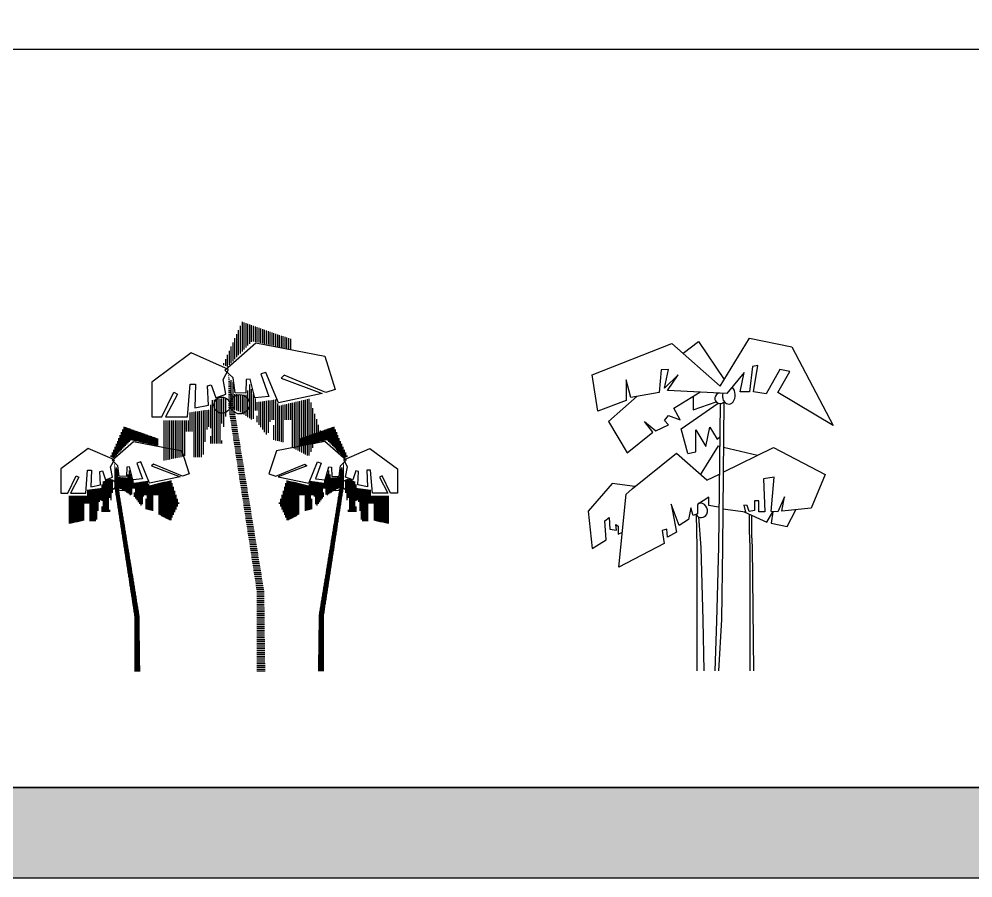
# Model space of a CAD drawing. Header units: millimetres. Extents: x 61831 to 121408, y 302 to 24841.
# Drawn here: x 83131 to 96760, y 302 to 12571 of the extents above; entities that cross this region are included whole.
import ezdxf

# ---------------------------------------------------------------- set-up
doc = ezdxf.new("R2010")
doc.units = ezdxf.units.MM
doc.layers.add('www.cad-blocks.net', color=7, linetype='Continuous')

# ---------------------------------------------------------------- blocks, each defined once
blk = doc.blocks.new('A$C6E4436FC')
at = {"color": 62}
for p, q in [((2568, 4538), (2568, 4931)), ((2595, 4566), (2595, 4986)), ((2621, 4593), (2621, 4977)), ((2648, 4621), (2648, 4968)), ((2674, 4648), (2674, 4958)), ((2701, 4676), (2701, 4949)), ((2727, 4704), (2727, 4940)), ((2754, 4709), (2754, 4930)), ((2780, 4704), (2780, 4921)), ((2807, 4698), (2807, 4912)), ((2515, 4483), (2515, 4812)), ((2541, 4511), (2541, 4871)), ((2833, 4693), (2833, 4902)), ((2860, 4687), (2860, 4893)), ((2887, 4682), (2887, 4884)), ((2913, 4676), (2913, 4874)), ((2940, 4670), (2940, 4865)), ((2966, 4665), (2966, 4856)), ((2993, 4659), (2993, 4846)), ((3019, 4654), (3019, 4837)), ((3046, 4648), (3046, 4828)), ((3072, 4642), (3072, 4818)), ((3099, 4637), (3099, 4809)), ((3126, 4631), (3126, 4800)), ((3152, 4626), (3152, 4790)), ((3179, 4620), (3179, 4781)), ((3205, 4615), (3205, 4772)), ((2346, 4300), (2786, 4686)), ((2435, 4400), (2435, 4634)), ((2462, 4428), (2462, 4693)), ((2488, 4456), (2488, 4753)), ((2786, 4686), (3773, 4496)), ((3232, 4609), (3232, 4762)), ((3258, 4603), (3258, 4753)), ((3285, 4598), (3285, 4744)), ((1862, 4543), (1301, 4126)), ((2397, 4308), (1862, 4543)), ((2382, 4348), (2382, 4515)), ((2409, 4373), (2409, 4575)), ((2329, 4370), (2329, 4396)), ((2356, 4359), (2356, 4456)), ((3773, 4496), (3922, 4022)), ((2319, 4165), (2397, 4308)), ((2464, 4187), (2346, 4300)), ((2932, 4266), (2857, 4243)), ((2857, 4243), (2972, 3923)), ((3111, 3830), (2932, 4266)), ((1301, 4126), (1301, 3629)), ((1810, 3629), (1849, 4099)), ((1849, 4099), (1927, 4099)), ((1927, 4099), (1914, 3760)), ((2358, 3956), (2319, 4165)), ((2397, 4221), (2401, 4221)), ((2397, 4195), (2405, 4195)), ((2397, 4168), (2410, 4168)), ((2397, 4142), (2414, 4142)), ((2397, 4115), (2418, 4115)), ((2397, 4089), (2423, 4089)), ((2435, 3761), (2435, 4153)), ((2462, 3738), (2462, 4126)), ((2490, 3976), (2464, 4187)), ((2650, 4163), (2642, 3969)), ((2704, 4167), (2650, 4163)), ((2701, 3610), (2701, 4091)), ((2774, 3901), (2704, 4167)), ((3191, 4225), (3150, 4185)), ((3150, 4185), (3736, 3963)), ((3786, 3979), (3191, 4225)), ((1444, 3629), (1614, 3982)), ((1666, 3956), (1497, 3629)), ((1614, 3982), (1666, 3956)), ((2097, 4073), (2149, 4086)), ((2110, 3799), (2097, 4073)), ((2149, 4086), (2215, 3903)), ((2215, 3903), (2358, 3956)), ((2397, 4062), (2427, 4062)), ((2397, 4036), (2431, 4036)), ((2397, 4009), (2436, 4009)), ((2397, 3983), (2440, 3983)), ((2397, 3956), (2444, 3956)), ((2488, 3729), (2488, 3955)), ((2642, 3969), (2490, 3976)), ((2515, 3721), (2515, 3953)), ((2674, 3627), (2674, 4007)), ((2727, 3592), (2727, 4024)), ((2754, 3601), (2754, 3958)), ((3736, 3963), (3111, 3830)), ((3922, 4022), (3786, 3979)), ((2170, 3250), (2170, 3868)), ((2196, 3250), (2196, 3873)), ((2223, 3250), (2223, 3877)), ((2249, 3250), (2249, 3882)), ((2276, 3250), (2276, 3887)), ((2302, 3536), (2302, 3891)), ((2329, 3488), (2329, 3896)), ((2356, 3638), (2356, 3901)), ((2397, 3929), (2449, 3929)), ((2397, 3903), (2453, 3903)), ((2397, 3876), (2457, 3876)), ((2397, 3850), (2462, 3850)), ((2397, 3823), (2466, 3823)), ((2541, 3712), (2541, 3951)), ((2568, 3698), (2568, 3949)), ((2595, 3681), (2595, 3947)), ((2621, 3663), (2621, 3945)), ((2648, 3645), (2648, 3944)), ((2972, 3923), (2774, 3901)), ((2780, 3721), (2780, 3892)), ((2807, 3721), (2807, 3839)), ((2833, 3519), (2833, 3843)), ((2860, 3484), (2860, 3846)), ((2887, 3449), (2887, 3850)), ((2913, 3414), (2913, 3854)), ((2940, 3380), (2940, 3858)), ((2966, 3402), (2966, 3862)), ((2993, 3561), (2993, 3865)), ((3019, 3590), (3019, 3869)), ((3046, 3590), (3046, 3873)), ((3072, 3294), (3072, 3877)), ((3099, 3287), (3099, 3823)), ((3258, 3590), (3258, 3820)), ((3285, 3590), (3285, 3826)), ((3311, 3191), (3311, 3832)), ((3338, 3177), (3338, 3838)), ((3364, 3163), (3364, 3845)), ((3391, 3149), (3391, 3851)), ((3418, 3135), (3418, 3857)), ((3444, 3121), (3444, 3863)), ((3471, 3107), (3471, 3870)), ((3497, 3093), (3497, 3876)), ((3524, 3079), (3524, 3882)), ((3550, 3078), (3550, 3888)), ((3577, 3133), (3577, 3835)), ((1851, 3420), (1851, 3695)), ((1878, 3420), (1878, 3698)), ((1904, 3055), (1904, 3702)), ((1914, 3760), (2110, 3799)), ((1931, 3055), (1931, 3706)), ((1957, 3055), (1957, 3709)), ((1984, 3055), (1984, 3713)), ((2010, 3055), (2010, 3717)), ((2037, 3091), (2037, 3720)), ((2064, 3272), (2064, 3724)), ((2090, 3452), (2090, 3728)), ((2117, 3487), (2117, 3731)), ((2143, 3471), (2143, 3803)), ((2397, 3797), (2470, 3797)), ((2397, 3770), (2475, 3770)), ((2400, 3744), (2479, 3744)), ((2404, 3717), (2483, 3717)), ((2408, 3690), (2488, 3690)), ((3126, 3281), (3126, 3788)), ((3152, 3274), (3152, 3794)), ((3179, 3267), (3179, 3801)), ((3205, 3590), (3205, 3807)), ((3232, 3590), (3232, 3813)), ((3603, 3188), (3603, 3756)), ((1301, 3629), (1444, 3629)), ((1479, 3007), (1479, 3577)), ((1497, 3629), (1810, 3629)), ((1506, 3012), (1506, 3577)), ((1533, 3018), (1533, 3577)), ((1559, 3023), (1559, 3577)), ((1586, 3029), (1586, 3577)), ((1612, 3035), (1612, 3577)), ((1639, 3040), (1639, 3577)), ((1665, 3046), (1665, 3577)), ((1692, 3051), (1692, 3577)), ((1718, 3057), (1718, 3577)), ((1745, 3062), (1745, 3577)), ((1771, 3075), (1771, 3577)), ((1798, 3420), (1798, 3577)), ((1825, 3420), (1825, 3577)), ((2412, 3664), (2492, 3664)), ((2416, 3637), (2496, 3637)), ((2420, 3611), (2501, 3611)), ((2424, 3584), (2505, 3584)), ((2429, 3558), (2510, 3558)), ((2807, 3554), (2807, 3644)), ((3630, 3243), (3630, 3676)), ((3657, 3299), (3657, 3596)), ((868, 3157), (868, 3410)), ((887, 3177), (887, 3452)), ((905, 3196), (905, 3490)), ((924, 3215), (924, 3484)), ((943, 3235), (943, 3477)), ((961, 3254), (961, 3471)), ((980, 3273), (980, 3464)), ((998, 3292), (998, 3458)), ((1017, 3297), (1017, 3451)), ((1036, 3293), (1036, 3445)), ((1054, 3289), (1054, 3438)), ((1073, 3285), (1073, 3432)), ((1091, 3281), (1091, 3425)), ((1110, 3277), (1110, 3419)), ((1128, 3273), (1128, 3412)), ((2433, 3531), (2514, 3531)), ((2437, 3505), (2518, 3505)), ((2441, 3478), (2523, 3478)), ((2445, 3452), (2527, 3452)), ((2449, 3425), (2531, 3425)), ((3046, 3300), (3046, 3513)), ((3682, 3273), (3682, 3412)), ((3683, 3354), (3683, 3516)), ((3700, 3277), (3700, 3419)), ((3710, 3409), (3710, 3436)), ((3719, 3281), (3719, 3425)), ((3738, 3285), (3738, 3432)), ((3756, 3289), (3756, 3438)), ((3775, 3293), (3775, 3445)), ((3793, 3297), (3793, 3451)), ((3812, 3292), (3812, 3458)), ((3831, 3273), (3831, 3464)), ((3849, 3254), (3849, 3471)), ((3868, 3235), (3868, 3477)), ((3886, 3215), (3886, 3484)), ((3905, 3196), (3905, 3490)), ((3923, 3177), (3923, 3452)), ((3942, 3157), (3942, 3410)), ((732, 3010), (1039, 3280)), ((813, 3100), (813, 3285)), ((831, 3119), (831, 3327)), ((850, 3138), (850, 3368)), ((1039, 3280), (1730, 3147)), ((1147, 3269), (1147, 3406)), ((1166, 3265), (1166, 3399)), ((1184, 3261), (1184, 3392)), ((1203, 3258), (1203, 3386)), ((1221, 3254), (1221, 3379)), ((1240, 3250), (1240, 3373)), ((1259, 3246), (1259, 3366)), ((1277, 3242), (1277, 3360)), ((1296, 3238), (1296, 3353)), ((1314, 3234), (1314, 3347)), ((1333, 3230), (1333, 3340)), ((1351, 3226), (1351, 3334)), ((1370, 3222), (1370, 3327)), ((1389, 3219), (1389, 3321)), ((2143, 3250), (2143, 3357)), ((2302, 3250), (2302, 3292)), ((2453, 3398), (2536, 3398)), ((2457, 3372), (2540, 3372)), ((2461, 3345), (2544, 3345)), ((2465, 3319), (2549, 3319)), ((2469, 3292), (2553, 3292)), ((3771, 3280), (3080, 3147)), ((3422, 3219), (3422, 3321)), ((3440, 3222), (3440, 3327)), ((3459, 3226), (3459, 3334)), ((3477, 3230), (3477, 3340)), ((3496, 3234), (3496, 3347)), ((3515, 3238), (3515, 3353)), ((3533, 3242), (3533, 3360)), ((3552, 3246), (3552, 3366)), ((3570, 3250), (3570, 3373)), ((3589, 3254), (3589, 3379)), ((3608, 3258), (3608, 3386)), ((3626, 3261), (3626, 3392)), ((3645, 3265), (3645, 3399)), ((3663, 3269), (3663, 3406)), ((4079, 3010), (3771, 3280)), ((3961, 3138), (3961, 3368)), ((3979, 3119), (3979, 3327)), ((3998, 3100), (3998, 3285)), ((393, 3180), (0, 2888)), ((767, 3016), (393, 3180)), ((757, 3044), (757, 3161)), ((775, 3061), (775, 3202)), ((794, 3080), (794, 3244)), ((1730, 3147), (1835, 2816)), ((2474, 3266), (2557, 3266)), ((2478, 3239), (2562, 3239)), ((2482, 3213), (2566, 3213)), ((2486, 3186), (2570, 3186)), ((2490, 3159), (2575, 3159)), ((3080, 3147), (2975, 2816)), ((4016, 3080), (4016, 3244)), ((4035, 3061), (4035, 3202)), ((4043, 3016), (4418, 3180)), ((4054, 3044), (4054, 3161)), ((4418, 3180), (4810, 2888)), ((712, 2915), (767, 3016)), ((720, 3059), (720, 3078)), ((814, 2931), (732, 3010)), ((738, 3051), (738, 3119)), ((2494, 3133), (2579, 3133)), ((2498, 3106), (2583, 3106)), ((2502, 3080), (2588, 3080)), ((2506, 3053), (2592, 3053)), ((2510, 3027), (2596, 3027)), ((2514, 3000), (2601, 3000)), ((3996, 2931), (4079, 3010)), ((4098, 2915), (4043, 3016)), ((4072, 3051), (4072, 3119)), ((4091, 3059), (4091, 3078)), ((0, 2888), (0, 2540)), ((356, 2540), (384, 2870)), ((384, 2870), (438, 2870)), ((438, 2870), (429, 2632)), ((740, 2769), (712, 2915)), ((767, 2955), (770, 2955)), ((767, 2936), (773, 2936)), ((767, 2918), (776, 2918)), ((767, 2899), (779, 2899)), ((767, 2881), (782, 2881)), ((767, 2862), (785, 2862)), ((794, 2633), (794, 2907)), ((813, 2617), (813, 2888)), ((832, 2783), (814, 2931)), ((944, 2914), (939, 2779)), ((982, 2917), (944, 2914)), ((980, 2527), (980, 2863)), ((1031, 2731), (982, 2917)), ((1142, 2986), (1089, 2970)), ((1089, 2970), (1170, 2746)), ((1267, 2681), (1142, 2986)), ((1323, 2957), (1294, 2929)), ((1294, 2929), (1704, 2774)), ((1739, 2785), (1323, 2957)), ((2519, 2974), (2605, 2974)), ((2523, 2947), (2609, 2947)), ((2527, 2921), (2614, 2921)), ((2531, 2894), (2618, 2894)), ((2535, 2867), (2622, 2867)), ((3071, 2785), (3487, 2957)), ((3516, 2929), (3106, 2774)), ((3487, 2957), (3516, 2929)), ((3544, 2681), (3669, 2986)), ((3721, 2970), (3641, 2746)), ((3669, 2986), (3721, 2970)), ((3779, 2731), (3829, 2917)), ((3829, 2917), (3866, 2914)), ((3831, 2527), (3831, 2863)), ((3866, 2914), (3871, 2779)), ((3978, 2783), (3996, 2931)), ((3998, 2617), (3998, 2888)), ((4016, 2633), (4016, 2907)), ((4043, 2862), (4025, 2862)), ((4043, 2881), (4028, 2881)), ((4043, 2899), (4031, 2899)), ((4043, 2918), (4034, 2918)), ((4043, 2936), (4037, 2936)), ((4043, 2955), (4040, 2955)), ((4070, 2769), (4098, 2915)), ((4427, 2870), (4372, 2870)), ((4372, 2870), (4381, 2632)), ((4454, 2540), (4427, 2870)), ((4810, 2888), (4810, 2540)), ((100, 2540), (219, 2787)), ((256, 2769), (137, 2540)), ((219, 2787), (256, 2769)), ((557, 2851), (594, 2860)), ((566, 2659), (557, 2851)), ((594, 2860), (640, 2732)), ((640, 2732), (740, 2769)), ((720, 2442), (720, 2727)), ((738, 2547), (738, 2731)), ((767, 2844), (788, 2844)), ((767, 2825), (791, 2825)), ((767, 2806), (794, 2806)), ((767, 2788), (797, 2788)), ((767, 2769), (800, 2769)), ((767, 2751), (803, 2751)), ((767, 2732), (806, 2732)), ((831, 2611), (831, 2768)), ((939, 2779), (832, 2783)), ((850, 2604), (850, 2767)), ((868, 2598), (868, 2766)), ((887, 2589), (887, 2764)), ((905, 2576), (905, 2763)), ((924, 2564), (924, 2762)), ((943, 2552), (943, 2760)), ((961, 2539), (961, 2805)), ((998, 2514), (998, 2817)), ((1017, 2521), (1017, 2771)), ((1170, 2746), (1031, 2731)), ((1704, 2774), (1267, 2681)), ((1835, 2816), (1739, 2785)), ((2539, 2841), (2627, 2841)), ((2543, 2814), (2631, 2814)), ((2547, 2788), (2636, 2788)), ((2551, 2761), (2640, 2761)), ((2555, 2735), (2644, 2735)), ((2975, 2816), (3071, 2785)), ((3106, 2774), (3544, 2681)), ((3641, 2746), (3779, 2731)), ((3793, 2521), (3793, 2771)), ((3812, 2514), (3812, 2817)), ((3849, 2539), (3849, 2805)), ((3868, 2552), (3868, 2760)), ((3871, 2779), (3978, 2783)), ((3886, 2564), (3886, 2762)), ((3905, 2576), (3905, 2763)), ((3923, 2589), (3923, 2764)), ((3942, 2598), (3942, 2766)), ((3961, 2604), (3961, 2767)), ((3979, 2611), (3979, 2768)), ((4043, 2732), (4004, 2732)), ((4043, 2751), (4007, 2751)), ((4043, 2769), (4010, 2769)), ((4043, 2788), (4013, 2788)), ((4043, 2806), (4016, 2806)), ((4043, 2825), (4019, 2825)), ((4043, 2844), (4022, 2844)), ((4171, 2732), (4070, 2769)), ((4072, 2547), (4072, 2731)), ((4091, 2442), (4091, 2727)), ((4217, 2860), (4171, 2732)), ((4253, 2851), (4217, 2860)), ((4244, 2659), (4253, 2851)), ((4591, 2787), (4555, 2769)), ((4555, 2769), (4673, 2540)), ((4710, 2540), (4591, 2787)), ((422, 2138), (422, 2591)), ((429, 2632), (566, 2659)), ((441, 2138), (441, 2594)), ((459, 2138), (459, 2597)), ((478, 2138), (478, 2599)), ((497, 2138), (497, 2602)), ((515, 2164), (515, 2604)), ((534, 2290), (534, 2607)), ((552, 2416), (552, 2609)), ((571, 2441), (571, 2612)), ((589, 2430), (589, 2662)), ((608, 2275), (608, 2707)), ((627, 2275), (627, 2711)), ((645, 2275), (645, 2714)), ((664, 2275), (664, 2717)), ((682, 2275), (682, 2721)), ((701, 2475), (701, 2724)), ((767, 2713), (809, 2713)), ((767, 2695), (812, 2695)), ((767, 2676), (816, 2676)), ((767, 2658), (819, 2658)), ((767, 2639), (822, 2639)), ((769, 2621), (825, 2621)), ((772, 2602), (828, 2602)), ((1036, 2605), (1036, 2724)), ((1054, 2605), (1054, 2687)), ((1073, 2463), (1073, 2690)), ((1091, 2439), (1091, 2692)), ((1110, 2414), (1110, 2695)), ((1128, 2390), (1128, 2698)), ((1147, 2366), (1147, 2700)), ((1166, 2382), (1166, 2703)), ((1184, 2493), (1184, 2706)), ((1203, 2513), (1203, 2708)), ((1221, 2513), (1221, 2711)), ((1240, 2306), (1240, 2714)), ((1259, 2301), (1259, 2676)), ((1277, 2296), (1277, 2652)), ((1296, 2292), (1296, 2656)), ((1314, 2287), (1314, 2661)), ((1333, 2513), (1333, 2665)), ((1351, 2513), (1351, 2669)), ((1370, 2513), (1370, 2674)), ((1389, 2513), (1389, 2678)), ((1407, 2234), (1407, 2682)), ((1426, 2224), (1426, 2687)), ((1444, 2214), (1444, 2691)), ((1463, 2204), (1463, 2696)), ((1482, 2194), (1482, 2700)), ((1500, 2185), (1500, 2704)), ((1519, 2175), (1519, 2709)), ((1537, 2165), (1537, 2713)), ((1556, 2155), (1556, 2718)), ((1575, 2154), (1575, 2722)), ((1593, 2193), (1593, 2685)), ((1612, 2232), (1612, 2629)), ((2559, 2708), (2649, 2708)), ((2564, 2682), (2653, 2682)), ((2568, 2655), (2657, 2655)), ((2572, 2628), (2662, 2628)), ((2576, 2602), (2666, 2602)), ((3199, 2232), (3199, 2629)), ((3217, 2193), (3217, 2685)), ((3236, 2154), (3236, 2722)), ((3254, 2155), (3254, 2718)), ((3273, 2165), (3273, 2713)), ((3292, 2175), (3292, 2709)), ((3310, 2185), (3310, 2704)), ((3329, 2194), (3329, 2700)), ((3347, 2204), (3347, 2696)), ((3366, 2214), (3366, 2691)), ((3384, 2224), (3384, 2687)), ((3403, 2234), (3403, 2682)), ((3422, 2513), (3422, 2678)), ((3440, 2513), (3440, 2674)), ((3459, 2513), (3459, 2669)), ((3477, 2513), (3477, 2665)), ((3496, 2287), (3496, 2661)), ((3515, 2292), (3515, 2656)), ((3533, 2296), (3533, 2652)), ((3552, 2301), (3552, 2676)), ((3570, 2306), (3570, 2714)), ((3589, 2513), (3589, 2711)), ((3608, 2513), (3608, 2708)), ((3626, 2493), (3626, 2706)), ((3645, 2382), (3645, 2703)), ((3663, 2366), (3663, 2700)), ((3682, 2390), (3682, 2698)), ((3700, 2414), (3700, 2695)), ((3719, 2439), (3719, 2692)), ((3738, 2463), (3738, 2690)), ((3756, 2605), (3756, 2687)), ((3775, 2605), (3775, 2724)), ((4038, 2602), (3983, 2602)), ((4041, 2621), (3986, 2621)), ((4043, 2639), (3989, 2639)), ((4043, 2658), (3992, 2658)), ((4043, 2676), (3995, 2676)), ((4043, 2695), (3998, 2695)), ((4043, 2713), (4001, 2713)), ((4109, 2475), (4109, 2724)), ((4128, 2275), (4128, 2721)), ((4146, 2275), (4146, 2717)), ((4165, 2275), (4165, 2714)), ((4184, 2275), (4184, 2711)), ((4202, 2275), (4202, 2707)), ((4221, 2430), (4221, 2662)), ((4239, 2441), (4239, 2612)), ((4381, 2632), (4244, 2659)), ((4258, 2416), (4258, 2609)), ((4277, 2290), (4277, 2607)), ((4295, 2164), (4295, 2604)), ((4314, 2138), (4314, 2602)), ((4332, 2138), (4332, 2599)), ((4351, 2138), (4351, 2597)), ((4370, 2138), (4370, 2594)), ((4388, 2138), (4388, 2591)), ((0, 2540), (100, 2540)), ((125, 2105), (125, 2504)), ((137, 2540), (356, 2540)), ((143, 2109), (143, 2504)), ((162, 2113), (162, 2504)), ((181, 2116), (181, 2504)), ((199, 2120), (199, 2504)), ((218, 2124), (218, 2504)), ((236, 2128), (236, 2504)), ((255, 2132), (255, 2504)), ((274, 2136), (274, 2504)), ((292, 2140), (292, 2504)), ((311, 2144), (311, 2504)), ((329, 2152), (329, 2504)), ((348, 2394), (348, 2504)), ((366, 2394), (366, 2504)), ((385, 2394), (385, 2586)), ((404, 2394), (404, 2589)), ((775, 2583), (831, 2583)), ((778, 2565), (834, 2565)), ((781, 2546), (837, 2546)), ((784, 2528), (840, 2528)), ((786, 2509), (843, 2509)), ((789, 2490), (846, 2490)), ((792, 2472), (849, 2472)), ((795, 2453), (852, 2453)), ((1054, 2487), (1054, 2551)), ((1221, 2310), (1221, 2459)), ((1630, 2270), (1630, 2573)), ((1649, 2309), (1649, 2517)), ((1667, 2348), (1667, 2461)), ((2580, 2575), (2670, 2575)), ((2584, 2549), (2675, 2549)), ((2588, 2522), (2679, 2522)), ((2592, 2496), (2683, 2496)), ((2596, 2469), (2688, 2469)), ((3143, 2348), (3143, 2461)), ((3161, 2309), (3161, 2517)), ((3180, 2270), (3180, 2573)), ((3589, 2310), (3589, 2459)), ((3756, 2487), (3756, 2551)), ((4015, 2453), (3958, 2453)), ((4018, 2472), (3961, 2472)), ((4021, 2490), (3964, 2490)), ((4024, 2509), (3967, 2509)), ((4027, 2528), (3970, 2528)), ((4030, 2546), (3974, 2546)), ((4033, 2565), (3977, 2565)), ((4035, 2583), (3980, 2583)), ((4407, 2394), (4407, 2589)), ((4425, 2394), (4425, 2586)), ((4444, 2394), (4444, 2504)), ((4673, 2540), (4454, 2540)), ((4462, 2394), (4462, 2504)), ((4481, 2152), (4481, 2504)), ((4500, 2144), (4500, 2504)), ((4518, 2140), (4518, 2504)), ((4537, 2136), (4537, 2504)), ((4555, 2132), (4555, 2504)), ((4574, 2128), (4574, 2504)), ((4593, 2124), (4593, 2504)), ((4611, 2120), (4611, 2504)), ((4630, 2116), (4630, 2504)), ((4648, 2113), (4648, 2504)), ((4667, 2109), (4667, 2504)), ((4685, 2105), (4685, 2504)), ((4810, 2540), (4710, 2540)), ((589, 2275), (589, 2350)), ((798, 2435), (855, 2435)), ((801, 2416), (858, 2416)), ((804, 2397), (861, 2397)), ((806, 2379), (864, 2379)), ((809, 2360), (867, 2360)), ((812, 2342), (870, 2342)), ((815, 2323), (873, 2323)), ((1686, 2386), (1686, 2405)), ((2600, 2443), (2692, 2443)), ((2604, 2416), (2696, 2416)), ((2609, 2390), (2701, 2390)), ((2613, 2363), (2705, 2363)), ((2617, 2336), (2709, 2336)), ((3124, 2386), (3124, 2405)), ((3995, 2323), (3937, 2323)), ((3998, 2342), (3940, 2342)), ((4001, 2360), (3943, 2360)), ((4004, 2379), (3946, 2379)), ((4007, 2397), (3949, 2397)), ((4010, 2416), (3952, 2416)), ((4012, 2435), (3955, 2435)), ((4221, 2275), (4221, 2350)), ((701, 2275), (701, 2304)), ((818, 2305), (876, 2305)), ((821, 2286), (879, 2286)), ((824, 2267), (882, 2267)), ((826, 2249), (885, 2249)), ((829, 2230), (889, 2230)), ((832, 2212), (892, 2212)), ((835, 2193), (895, 2193)), ((2621, 2310), (2714, 2310)), ((2625, 2283), (2718, 2283)), ((2629, 2257), (2722, 2257)), ((2633, 2230), (2727, 2230)), ((2637, 2204), (2731, 2204)), ((3975, 2193), (3916, 2193)), ((3978, 2212), (3919, 2212)), ((3981, 2230), (3922, 2230)), ((3984, 2249), (3925, 2249)), ((3987, 2267), (3928, 2267)), ((3990, 2286), (3931, 2286)), ((3992, 2305), (3934, 2305)), ((4109, 2275), (4109, 2304)), ((838, 2174), (898, 2174)), ((841, 2156), (901, 2156)), ((844, 2137), (904, 2137)), ((847, 2119), (907, 2119)), ((849, 2100), (910, 2100)), ((852, 2082), (913, 2082)), ((855, 2063), (916, 2063)), ((858, 2044), (919, 2044)), ((2641, 2177), (2735, 2177)), ((2645, 2151), (2740, 2151)), ((2650, 2124), (2744, 2124)), ((2654, 2097), (2749, 2097)), ((2658, 2071), (2753, 2071)), ((2662, 2044), (2757, 2044)), ((3952, 2044), (3891, 2044)), ((3955, 2063), (3894, 2063)), ((3958, 2082), (3897, 2082)), ((3961, 2100), (3901, 2100)), ((3964, 2119), (3904, 2119)), ((3967, 2137), (3907, 2137)), ((3970, 2156), (3910, 2156)), ((3972, 2174), (3913, 2174)), ((861, 2026), (922, 2026)), ((864, 2007), (925, 2007)), ((867, 1989), (928, 1989)), ((869, 1970), (931, 1970)), ((872, 1951), (934, 1951)), ((875, 1933), (937, 1933)), ((878, 1914), (940, 1914)), ((2666, 2018), (2762, 2018)), ((2670, 1991), (2766, 1991)), ((2674, 1965), (2770, 1965)), ((2678, 1938), (2775, 1938)), ((2682, 1912), (2779, 1912)), ((3932, 1914), (3870, 1914)), ((3935, 1933), (3873, 1933)), ((3938, 1951), (3876, 1951)), ((3941, 1970), (3879, 1970)), ((3944, 1989), (3882, 1989)), ((3947, 2007), (3885, 2007)), ((3949, 2026), (3888, 2026)), ((881, 1896), (943, 1896)), ((884, 1877), (946, 1877)), ((887, 1859), (949, 1859)), ((890, 1840), (952, 1840)), ((892, 1821), (955, 1821)), ((895, 1803), (958, 1803)), ((898, 1784), (962, 1784)), ((2686, 1885), (2783, 1885)), ((2690, 1859), (2788, 1859)), ((2695, 1832), (2792, 1832)), ((2699, 1805), (2796, 1805)), ((2703, 1779), (2801, 1779)), ((3912, 1784), (3849, 1784)), ((3915, 1803), (3852, 1803)), ((3918, 1821), (3855, 1821)), ((3921, 1840), (3858, 1840)), ((3924, 1859), (3861, 1859)), ((3927, 1877), (3864, 1877)), ((3929, 1896), (3867, 1896)), ((901, 1766), (965, 1766)), ((904, 1747), (968, 1747)), ((907, 1728), (971, 1728)), ((910, 1710), (974, 1710)), ((912, 1691), (977, 1691)), ((915, 1673), (980, 1673)), ((918, 1654), (983, 1654)), ((921, 1635), (986, 1635)), ((2707, 1752), (2805, 1752)), ((2711, 1726), (2809, 1726)), ((2715, 1699), (2814, 1699)), ((2719, 1673), (2818, 1673)), ((2723, 1646), (2822, 1646)), ((3889, 1635), (3824, 1635)), ((3892, 1654), (3827, 1654)), ((3895, 1673), (3831, 1673)), ((3898, 1691), (3834, 1691)), ((3901, 1710), (3837, 1710)), ((3904, 1728), (3840, 1728)), ((3906, 1747), (3843, 1747)), ((3909, 1766), (3846, 1766)), ((924, 1617), (989, 1617)), ((927, 1598), (992, 1598)), ((930, 1580), (995, 1580)), ((932, 1561), (998, 1561)), ((935, 1543), (1001, 1543)), ((938, 1524), (1004, 1524)), ((941, 1505), (1007, 1505)), ((2727, 1620), (2827, 1620)), ((2731, 1593), (2831, 1593)), ((2735, 1566), (2835, 1566)), ((2740, 1540), (2840, 1540)), ((2744, 1513), (2844, 1513)), ((3869, 1505), (3803, 1505)), ((3872, 1524), (3806, 1524)), ((3875, 1543), (3809, 1543)), ((3878, 1561), (3812, 1561)), ((3881, 1580), (3815, 1580)), ((3884, 1598), (3818, 1598)), ((3886, 1617), (3821, 1617)), ((944, 1487), (1010, 1487)), ((947, 1468), (1013, 1468)), ((950, 1450), (1016, 1450)), ((953, 1431), (1019, 1431)), ((955, 1412), (1022, 1412)), ((958, 1394), (1025, 1394)), ((961, 1375), (1028, 1375)), ((2748, 1487), (2848, 1487)), ((2752, 1460), (2853, 1460)), ((2756, 1434), (2857, 1434)), ((2760, 1407), (2862, 1407)), ((2764, 1381), (2866, 1381)), ((3849, 1375), (3782, 1375)), ((3852, 1394), (3785, 1394)), ((3855, 1412), (3788, 1412)), ((3858, 1431), (3791, 1431)), ((3861, 1450), (3794, 1450)), ((3864, 1468), (3797, 1468)), ((3866, 1487), (3800, 1487)), ((964, 1357), (1032, 1357)), ((967, 1338), (1035, 1338)), ((970, 1320), (1038, 1320)), ((973, 1301), (1041, 1301)), ((975, 1282), (1044, 1282)), ((978, 1264), (1047, 1264)), ((981, 1245), (1050, 1245)), ((984, 1227), (1053, 1227)), ((2768, 1354), (2870, 1354)), ((2772, 1328), (2875, 1328)), ((2776, 1301), (2879, 1301)), ((2780, 1274), (2883, 1274)), ((2785, 1248), (2888, 1248)), ((3826, 1227), (3758, 1227)), ((3829, 1245), (3761, 1245)), ((3832, 1264), (3764, 1264)), ((3835, 1282), (3767, 1282)), ((3838, 1301), (3770, 1301)), ((3841, 1320), (3773, 1320)), ((3843, 1338), (3776, 1338)), ((3846, 1357), (3779, 1357)), ((987, 1208), (1056, 1208)), ((990, 1189), (1059, 1189)), ((993, 1171), (1062, 1171)), ((995, 1152), (1065, 1152)), ((998, 1134), (1068, 1134)), ((1001, 1115), (1071, 1115)), ((1004, 1097), (1074, 1097)), ((2789, 1221), (2892, 1221)), ((2793, 1195), (2896, 1195)), ((2797, 1168), (2901, 1168)), ((2800, 1142), (2904, 1142)), ((2802, 1115), (2906, 1115)), ((3806, 1097), (3736, 1097)), ((3809, 1115), (3739, 1115)), ((3812, 1134), (3742, 1134)), ((3815, 1152), (3745, 1152)), ((3818, 1171), (3748, 1171)), ((3821, 1189), (3751, 1189)), ((3823, 1208), (3754, 1208)), ((1007, 1078), (1077, 1078)), ((1010, 1059), (1080, 1059)), ((1013, 1041), (1083, 1041)), ((1016, 1022), (1086, 1022)), ((1018, 1004), (1089, 1004)), ((1021, 985), (1092, 985)), ((1024, 966), (1095, 966)), ((2802, 1089), (2907, 1089)), ((2802, 1062), (2907, 1062)), ((2802, 1035), (2907, 1035)), ((2802, 1009), (2907, 1009)), ((2802, 982), (2908, 982)), ((2802, 956), (2908, 956)), ((3786, 966), (3715, 966)), ((3789, 985), (3718, 985)), ((3792, 1004), (3721, 1004)), ((3795, 1022), (3724, 1022)), ((3798, 1041), (3727, 1041)), ((3801, 1059), (3730, 1059)), ((3803, 1078), (3733, 1078)), ((1027, 948), (1098, 948)), ((1030, 929), (1101, 929)), ((1033, 911), (1105, 911)), ((1036, 892), (1108, 892)), ((1038, 874), (1111, 874)), ((1041, 855), (1114, 855)), ((1044, 836), (1117, 836)), ((1047, 818), (1120, 818)), ((2802, 929), (2908, 929)), ((2802, 903), (2909, 903)), ((2802, 876), (2909, 876)), ((2802, 850), (2909, 850)), ((2802, 823), (2910, 823)), ((3763, 818), (3691, 818)), ((3766, 836), (3694, 836)), ((3769, 855), (3697, 855)), ((3772, 874), (3700, 874)), ((3775, 892), (3703, 892)), ((3778, 911), (3706, 911)), ((3780, 929), (3709, 929)), ((3783, 948), (3712, 948)), ((1049, 799), (1122, 799)), ((1051, 781), (1124, 781)), ((1051, 762), (1124, 762)), ((1051, 743), (1124, 743)), ((1051, 725), (1124, 725)), ((1051, 706), (1124, 706)), ((1051, 688), (1125, 688)), ((2802, 797), (2910, 797)), ((2802, 770), (2910, 770)), ((2802, 743), (2910, 743)), ((2802, 717), (2911, 717)), ((2802, 690), (2911, 690)), ((3760, 762), (3686, 762)), ((3760, 743), (3686, 743)), ((3760, 725), (3686, 725)), ((3760, 706), (3686, 706)), ((3760, 688), (3686, 688)), ((3760, 781), (3687, 781)), ((3761, 799), (3688, 799)), ((1051, 669), (1125, 669)), ((1051, 650), (1125, 650)), ((1051, 632), (1125, 632)), ((1051, 613), (1126, 613)), ((1051, 595), (1126, 595)), ((1051, 576), (1126, 576)), ((1051, 558), (1126, 558)), ((2802, 664), (2911, 664)), ((2802, 637), (2912, 637)), ((2802, 611), (2912, 611)), ((2802, 584), (2912, 584)), ((2802, 558), (2913, 558)), ((3760, 576), (3684, 576)), ((3760, 558), (3684, 558)), ((3760, 669), (3685, 669)), ((3760, 650), (3685, 650)), ((3760, 632), (3685, 632)), ((3760, 613), (3685, 613)), ((3760, 595), (3685, 595)), ((1051, 539), (1126, 539)), ((1051, 520), (1127, 520)), ((1051, 502), (1127, 502)), ((1051, 483), (1127, 483)), ((1051, 465), (1127, 465)), ((1051, 446), (1127, 446)), ((1051, 427), (1128, 427)), ((1051, 409), (1128, 409)), ((2802, 531), (2913, 531)), ((2802, 504), (2913, 504)), ((2802, 478), (2913, 478)), ((2802, 451), (2914, 451)), ((2802, 425), (2914, 425)), ((3760, 483), (3683, 483)), ((3760, 465), (3683, 465)), ((3760, 446), (3683, 446)), ((3760, 427), (3683, 427)), ((3760, 409), (3683, 409)), ((3760, 539), (3684, 539)), ((3760, 520), (3684, 520)), ((3760, 502), (3684, 502)), ((1051, 390), (1128, 390)), ((1051, 372), (1128, 372)), ((1051, 353), (1128, 353)), ((1051, 335), (1129, 335)), ((1051, 316), (1129, 316)), ((1051, 297), (1129, 297)), ((1051, 279), (1129, 279)), ((2802, 398), (2914, 398)), ((2802, 372), (2915, 372)), ((2802, 345), (2915, 345)), ((2802, 319), (2915, 319)), ((2802, 292), (2915, 292)), ((3760, 316), (3681, 316)), ((3760, 297), (3681, 297)), ((3760, 279), (3681, 279)), ((3760, 390), (3682, 390)), ((3760, 372), (3682, 372)), ((3760, 353), (3682, 353)), ((3760, 335), (3682, 335)), ((1051, 260), (1130, 260)), ((1051, 242), (1130, 242)), ((1051, 223), (1130, 223)), ((1051, 204), (1130, 204)), ((1051, 186), (1130, 186)), ((1051, 167), (1131, 167)), ((1051, 149), (1131, 149)), ((2802, 266), (2916, 266)), ((2802, 239), (2916, 239)), ((2802, 212), (2916, 212)), ((2802, 186), (2917, 186)), ((2802, 159), (2917, 159)), ((3760, 223), (3680, 223)), ((3760, 204), (3680, 204)), ((3760, 186), (3680, 186)), ((3760, 167), (3680, 167)), ((3760, 149), (3680, 149)), ((3760, 260), (3681, 260)), ((3760, 242), (3681, 242)), ((1051, 130), (1131, 130)), ((1051, 112), (1131, 112)), ((1051, 93), (1131, 93)), ((1051, 74), (1132, 74)), ((1051, 56), (1132, 56)), ((1051, 37), (1132, 37)), ((1051, 19), (1132, 19)), ((1051, 0), (1132, 0)), ((2802, 133), (2917, 133)), ((2802, 106), (2918, 106)), ((2802, 80), (2918, 80)), ((2802, 53), (2918, 53)), ((2802, 27), (2918, 27)), ((2802, 0), (2919, 0)), ((3760, 37), (3678, 37)), ((3760, 19), (3678, 19)), ((3760, 0), (3678, 0)), ((3760, 130), (3679, 130)), ((3760, 112), (3679, 112)), ((3760, 93), (3679, 93)), ((3760, 74), (3679, 74)), ((3760, 56), (3679, 56))]:
    blk.add_line(p, q, dxfattribs=at)
for centre, radius in [((2304, 3797), 116), ((2559, 3811), 138), ((702, 2658), 81.4), ((881, 2668), 96.5), ((3930, 2668), 96.5), ((4108, 2658), 81.4)]:
    blk.add_circle(centre, radius, dxfattribs=at)
blk = doc.blocks.new('A$C657D2258')
at = {"color": 82}
for p, q in [((58, 4231), (1195, 4680)), ((1195, 4680), (1884, 4068)), ((1357, 4540), (1574, 4708)), ((1574, 4708), (1944, 4165)), ((1884, 4068), (2304, 4757)), ((2304, 4757), (2908, 4631)), ((2908, 4631), (3497, 3509)), ((2423, 4364), (2346, 4350)), ((2360, 3986), (2423, 4364)), ((135, 3712), (58, 4231)), ((1041, 4301), (1013, 3979)), ((1146, 4308), (1041, 4301)), ((1090, 4042), (1146, 4308)), ((1286, 4231), (1090, 4042)), ((1132, 4007), (1286, 4231)), ((2227, 4266), (1981, 3965)), ((2171, 3986), (2227, 4266)), ((2346, 4350), (2304, 3986)), ((2739, 4308), (2543, 3958)), ((2711, 3979), (2880, 4280)), ((2880, 4280), (2739, 4308)), ((542, 4161), (542, 3866)), ((606, 3908), (542, 4161)), ((1013, 3979), (606, 3908)), ((1981, 3965), (1132, 4007)), ((1223, 3754), (1596, 3984)), ((2304, 3986), (2171, 3986)), ((2543, 3958), (2360, 3986)), ((3497, 3509), (2711, 3979)), ((542, 3866), (135, 3712)), ((697, 3924), (290, 3565)), ((1329, 3460), (1857, 3825)), ((1497, 3923), (1497, 3733)), ((1497, 3733), (1829, 3844)), ((1314, 3586), (1223, 3754)), ((290, 3565), (556, 3116)), ((802, 3565), (964, 3432)), ((921, 3411), (802, 3565)), ((1090, 3579), (1146, 3649)), ((1146, 3516), (1090, 3579)), ((1146, 3649), (1314, 3586)), ((556, 3116), (921, 3411)), ((964, 3432), (1146, 3516)), ((1422, 3109), (1329, 3460)), ((1539, 3446), (1679, 3207)), ((1539, 3130), (1539, 3446)), ((1679, 3207), (1736, 3481)), ((1736, 3481), (1841, 3312)), ((1841, 3312), (1878, 3347)), ((1606, 2801), (1863, 3215)), ((1928, 2841), (2645, 3195)), ((1932, 3199), (2418, 3083)), ((2645, 3195), (3387, 2805)), ((1261, 3105), (625, 2599)), ((1692, 2724), (1261, 3105)), ((1422, 3109), (1539, 3130)), ((1692, 2724), (1873, 2814)), ((2655, 2770), (2504, 2744)), ((2504, 2744), (2524, 2274)), ((2615, 2279), (2655, 2770)), ((3387, 2805), (3186, 2324)), ((340, 2678), (0, 2283)), ((667, 2635), (340, 2678)), ((540, 2525), (667, 2635)), ((438, 1481), (540, 2525)), ((1722, 2484), (1562, 2379)), ((1722, 2364), (1722, 2484)), ((2805, 2489), (2710, 2274)), ((2767, 2282), (2805, 2489)), ((1186, 2384), (1261, 1983)), ((1301, 2078), (1186, 2384)), ((1467, 2329), (1432, 2163)), ((1497, 2223), (1467, 2329)), ((1562, 2379), (1562, 2243)), ((1863, 2339), (1722, 2364)), ((2224, 2369), (2249, 2269)), ((2269, 2364), (2224, 2369)), ((2299, 2279), (2269, 2364)), ((2374, 2429), (2374, 2294)), ((2439, 2429), (2374, 2429)), ((2439, 2274), (2439, 2429)), ((3186, 2324), (2767, 2282)), ((0, 2283), (55, 1748)), ((238, 2147), (298, 2191)), ((298, 2191), (310, 2024)), ((1562, 2243), (1497, 2223)), ((2249, 2269), (1923, 2314)), ((2227, 2272), (2550, 2128)), ((2374, 2294), (2299, 2279)), ((2524, 2274), (2439, 2274)), ((2550, 2128), (2635, 2274)), ((2710, 2274), (2615, 2279)), ((2635, 2274), (2615, 2113)), ((2840, 2063), (2967, 2302)), ((255, 1875), (238, 2147)), ((395, 2092), (429, 2071)), ((404, 2011), (395, 2092)), ((429, 2071), (429, 1956)), ((1432, 2163), (1301, 2078)), ((2615, 2113), (2840, 2063)), ((310, 2024), (404, 2011)), ((429, 1956), (487, 1982)), ((1121, 2028), (1056, 2008)), ((1056, 2008), (1086, 1822)), ((1131, 1913), (1121, 2028)), ((1261, 1983), (1131, 1913)), ((55, 1748), (255, 1875)), ((1086, 1822), (438, 1481))]:
    blk.add_line(p, q, dxfattribs=at)
at = {"color": 35}
for p, q in [((1883, 3817), (1863, 1773)), ((1938, 3843), (1918, 1773)), ((1542, 2234), (1552, 1773)), ((1576, 2201), (1607, 1763)), ((2299, 2240), (2299, 2008)), ((2334, 2224), (2334, 1938)), ((2299, 2008), (2309, 1773)), ((2334, 1938), (2344, 1773)), ((1552, 1773), (1552, 749)), ((1863, 1773), (1832, 714)), ((1918, 1773), (1906, 734)), ((2309, 1773), (2309, 0)), ((2344, 1773), (2360, 0)), ((1607, 1763), (1638, 724)), ((1552, 749), (1552, 0)), ((1638, 724), (1650, 0)), ((1832, 714), (1808, 0)), ((1906, 734), (1859, 0))]:
    blk.add_line(p, q, dxfattribs=at)
blk.add_line((1863, 3215), (1877, 3212))
for centre, radius, start, end in [((1884, 3895), 75.3, 98.257, 320.9751), ((2142, 3933), 223, 170.9546, 197.3691), ((1929, 3942), 171, 322.5704, 42.0259), ((2009, 3896), 82, 204.3686, 315.5458), ((1598, 2291), 106, 332.7417, 104.1331), ((1615, 2274), 83.2, 206.567, 337.849)]:
    blk.add_arc(centre, radius, start, end, dxfattribs=at)
blk = doc.blocks.new('FORMAT')
at = {"layer": 'www.cad-blocks.net', "true_color": 0x546d8e}
h = blk.add_hatch(color=155, dxfattribs=at)
h.set_gradient(color1=(68, 68, 68), color2=(84, 109, 142), tint=1)
h.paths.add_polyline_path([(69289, 1594), (69289, 302), (121408, 302), (121408, 1594)])
at = {"layer": 'www.cad-blocks.net', "color": 155, "true_color": 0x546d8e}
for p, q in [((69289, 12143), (121408, 12143)), ((69289, 1594), (121408, 1594)), ((69289, 1594), (121408, 1594)), ((69289, 302), (121408, 302))]:
    blk.add_line(p, q, dxfattribs=at)
blk.add_lwpolyline([(69289, 22745), (121408, 22745), (121408, 1594), (69289, 1594)], close=True, dxfattribs=at)

msp = doc.modelspace()

# ---------------------------------------------------------------- block references
for name, p in [('FORMAT', (0, 0)), ('A$C6E4436FC', (83727, 3258)), ('A$C657D2258', (91264, 3258))]:
    msp.add_blockref(name, p)

doc.saveas('drawing.dxf')
